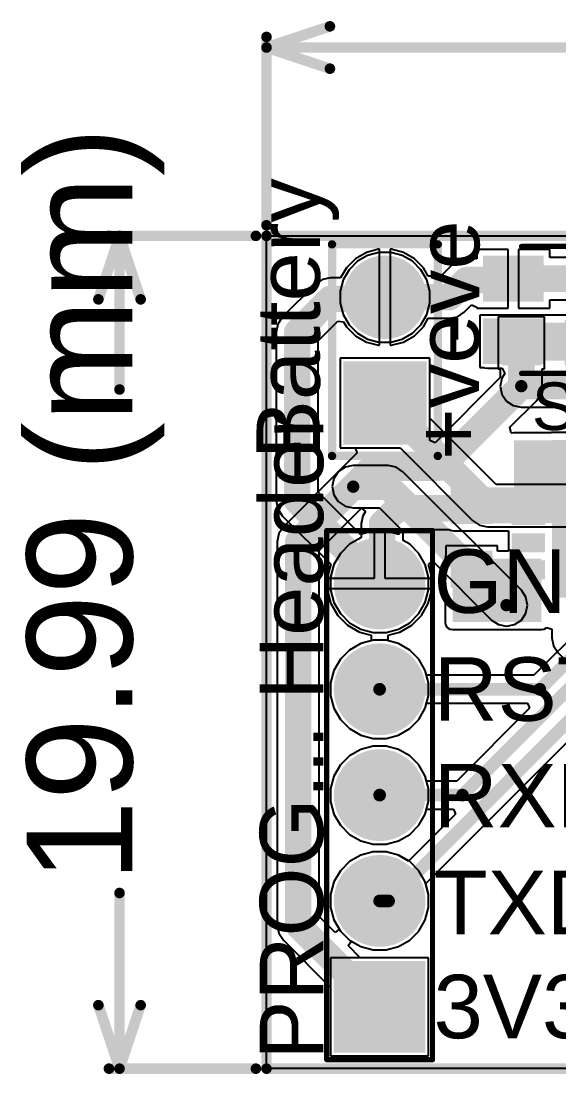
# Model space of a CAD drawing. Header units: millimetres. Extents: x -0.23 to 2.39, y -0.01 to 1.04.
# Drawn here: x -0.232 to 0.277, y -0.005 to 0.99 of the extents above; entities that cross this region are included whole.
import ezdxf

# ---------------------------------------------------------------- set-up
doc = ezdxf.new("R2010")
doc.units = ezdxf.units.MM
doc.header["$MEASUREMENT"] = 0
for name, color, linetype in [('BottomLayer', 5, 'Continuous'), ('BottomPaste', 16, 'Continuous'), ('BottomSolder', 6, 'Continuous'), ('Mechanical1', 6, 'Continuous'), ('Mechanical2', 216, 'Continuous'), ('MultiLayer', 9, 'Continuous'), ('PadHoleLayer', 156, 'Continuous'), ('TopLayer', 1, 'Continuous'), ('TopOverlay', 2, 'Continuous'), ('TopPaste', 8, 'Continuous'), ('TopSolder', 216, 'Continuous'), ('ViaHoleLayer', 16, 'Continuous')]:
    doc.layers.add(name, color=color, linetype=linetype)
doc.styles.add('Arial', font='', dxfattribs={"height": 0.2})
doc.styles.get('Arial').set_extended_font_data('Arial')

# ---------------------------------------------------------------- blocks, each defined once
blk = doc.blocks.new('HDR1X5_1')
at = {"layer": 'BottomLayer'}
blk.add_hatch(color=5, dxfattribs=at).paths.add_polyline_path([(-0.23937, 0.03937), (-0.16063, 0.03937), (-0.16063, -0.03937), (-0.23937, -0.03937)])
h = blk.add_hatch(color=5, dxfattribs=at)
edge = h.paths.add_edge_path()
edge.add_arc((-0.1, 0), 0.03937, 0, 360)
h = blk.add_hatch(color=5, dxfattribs=at)
edge = h.paths.add_edge_path()
edge.add_arc((0, 0), 0.03937, 0, 360)
h = blk.add_hatch(color=5, dxfattribs=at)
edge = h.paths.add_edge_path()
edge.add_arc((0.1, 0), 0.03937, 0, 360)
h = blk.add_hatch(color=5, dxfattribs=at)
edge = h.paths.add_edge_path()
edge.add_arc((0.2, 0), 0.03937, 0, 360)
at = {"layer": 'BottomSolder'}
blk.add_hatch(color=6, dxfattribs=at).paths.add_polyline_path([(-0.24337, 0.04337), (-0.15663, 0.04337), (-0.15663, -0.04337), (-0.24337, -0.04337)])
h = blk.add_hatch(color=6, dxfattribs=at)
edge = h.paths.add_edge_path()
edge.add_arc((-0.1, 0), 0.04337, 0, 360)
h = blk.add_hatch(color=6, dxfattribs=at)
edge = h.paths.add_edge_path()
edge.add_arc((0, 0), 0.04337, 0, 360)
h = blk.add_hatch(color=6, dxfattribs=at)
edge = h.paths.add_edge_path()
edge.add_arc((0.1, 0), 0.04337, 0, 360)
h = blk.add_hatch(color=6, dxfattribs=at)
edge = h.paths.add_edge_path()
edge.add_arc((0.2, 0), 0.04337, 0, 360)
at = {"layer": 'MultiLayer'}
blk.add_hatch(color=9, dxfattribs=at).paths.add_polyline_path([(-0.23937, 0.03937), (-0.16063, 0.03937), (-0.16063, -0.03937), (-0.23937, -0.03937)])
h = blk.add_hatch(color=9, dxfattribs=at)
edge = h.paths.add_edge_path()
edge.add_arc((-0.1, 0), 0.03937, 0, 360)
h = blk.add_hatch(color=9, dxfattribs=at)
edge = h.paths.add_edge_path()
edge.add_arc((0, 0), 0.03937, 0, 360)
h = blk.add_hatch(color=9, dxfattribs=at)
edge = h.paths.add_edge_path()
edge.add_arc((0.1, 0), 0.03937, 0, 360)
h = blk.add_hatch(color=9, dxfattribs=at)
edge = h.paths.add_edge_path()
edge.add_arc((0.2, 0), 0.03937, 0, 360)
at = {"layer": 'PadHoleLayer'}
h = blk.add_hatch(color=156, dxfattribs=at)
edge = h.paths.add_edge_path()
edge.add_arc((-0.2, 0), 0.02008, 0, 360)
h = blk.add_hatch(color=156, dxfattribs=at)
edge = h.paths.add_edge_path()
edge.add_arc((-0.1, 0), 0.02008, 0, 360)
h = blk.add_hatch(color=156, dxfattribs=at)
edge = h.paths.add_edge_path()
edge.add_arc((0, 0), 0.02008, 0, 360)
h = blk.add_hatch(color=156, dxfattribs=at)
edge = h.paths.add_edge_path()
edge.add_arc((0.1, 0), 0.02008, 0, 360)
h = blk.add_hatch(color=156, dxfattribs=at)
edge = h.paths.add_edge_path()
edge.add_arc((0.2, 0), 0.02008, 0, 360)
at = {"layer": 'TopLayer'}
blk.add_hatch(color=1, dxfattribs=at).paths.add_polyline_path([(-0.23937, 0.03937), (-0.16063, 0.03937), (-0.16063, -0.03937), (-0.23937, -0.03937)])
h = blk.add_hatch(color=1, dxfattribs=at)
edge = h.paths.add_edge_path()
edge.add_arc((-0.1, 0), 0.03937, 0, 360)
h = blk.add_hatch(color=1, dxfattribs=at)
edge = h.paths.add_edge_path()
edge.add_arc((0, 0), 0.03937, 0, 360)
h = blk.add_hatch(color=1, dxfattribs=at)
edge = h.paths.add_edge_path()
edge.add_arc((0.1, 0), 0.03937, 0, 360)
h = blk.add_hatch(color=1, dxfattribs=at)
edge = h.paths.add_edge_path()
edge.add_arc((0.2, 0), 0.03937, 0, 360)
at = {"layer": 'TopSolder'}
blk.add_hatch(color=216, dxfattribs=at).paths.add_polyline_path([(-0.24337, 0.04337), (-0.15663, 0.04337), (-0.15663, -0.04337), (-0.24337, -0.04337)])
h = blk.add_hatch(color=216, dxfattribs=at)
edge = h.paths.add_edge_path()
edge.add_arc((-0.1, 0), 0.04337, 0, 360)
h = blk.add_hatch(color=216, dxfattribs=at)
edge = h.paths.add_edge_path()
edge.add_arc((0, 0), 0.04337, 0, 360)
h = blk.add_hatch(color=216, dxfattribs=at)
edge = h.paths.add_edge_path()
edge.add_arc((0.1, 0), 0.04337, 0, 360)
h = blk.add_hatch(color=216, dxfattribs=at)
edge = h.paths.add_edge_path()
edge.add_arc((0.2, 0), 0.04337, 0, 360)
at = {"layer": 'TopOverlay', "const_width": 0.005}
for points in [[(-0.25, 0.05), (0.25, 0.05)], [(-0.25, 0.05), (-0.25, -0.05)], [(0.25, 0.05), (0.25, -0.05)], [(-0.25, -0.05), (0.25, -0.05)]]:
    blk.add_lwpolyline(points, dxfattribs=at)
at = {"layer": 'TopOverlay', "const_width": 0.0025}
for points in [[(-0.25125, 0.05, 1), (-0.24875, 0.05, 1)], [(-0.25125, 0.05, 1), (-0.24875, 0.05, 1)], [(0.24875, 0.05, 1), (0.25125, 0.05, 1)], [(0.24875, 0.05, 1), (0.25125, 0.05, 1)], [(-0.25125, -0.05, 1), (-0.24875, -0.05, 1)], [(-0.25125, -0.05, 1), (-0.24875, -0.05, 1)], [(0.24875, -0.05, 1), (0.25125, -0.05, 1)], [(0.24875, -0.05, 1), (0.25125, -0.05, 1)]]:
    blk.add_lwpolyline(points, format="xyb", close=True, dxfattribs=at)
blk = doc.blocks.new('WSON_6_B_4')
at = {"layer": 'BottomLayer'}
for points in [[(-0.05709, 0.03051), (-0.03346, 0.03051), (-0.03346, 0.02067), (-0.05709, 0.02067)], [(0.03346, 0.03051), (0.05709, 0.03051), (0.05709, 0.02067), (0.03346, 0.02067)], [(-0.01476, 0.02362), (0.01476, 0.02362), (0.01476, -0.02362), (-0.01476, -0.02362)], [(-0.05709, 0.00492), (-0.03346, 0.00492), (-0.03346, -0.00492), (-0.05709, -0.00492)], [(0.03346, 0.00492), (0.05709, 0.00492), (0.05709, -0.00492), (0.03346, -0.00492)], [(-0.05709, -0.02067), (-0.03346, -0.02067), (-0.03346, -0.03051), (-0.05709, -0.03051)], [(0.03346, -0.02067), (0.05709, -0.02067), (0.05709, -0.03051), (0.03346, -0.03051)]]:
    blk.add_hatch(color=5, dxfattribs=at).paths.add_polyline_path(points)
at = {"layer": 'BottomPaste'}
for points in [[(-0.05709, 0.03051), (-0.03346, 0.03051), (-0.03346, 0.02067), (-0.05709, 0.02067)], [(0.03346, 0.03051), (0.05709, 0.03051), (0.05709, 0.02067), (0.03346, 0.02067)], [(-0.01476, 0.02362), (0.01476, 0.02362), (0.01476, -0.02362), (-0.01476, -0.02362)], [(-0.05709, 0.00492), (-0.03346, 0.00492), (-0.03346, -0.00492), (-0.05709, -0.00492)], [(0.03346, 0.00492), (0.05709, 0.00492), (0.05709, -0.00492), (0.03346, -0.00492)], [(-0.05709, -0.02067), (-0.03346, -0.02067), (-0.03346, -0.03051), (-0.05709, -0.03051)], [(0.03346, -0.02067), (0.05709, -0.02067), (0.05709, -0.03051), (0.03346, -0.03051)]]:
    blk.add_hatch(color=16, dxfattribs=at).paths.add_polyline_path(points)
at = {"layer": 'BottomSolder'}
for points in [[(-0.06109, 0.03451), (-0.02946, 0.03451), (-0.02946, 0.01667), (-0.06109, 0.01667)], [(0.02946, 0.03451), (0.06109, 0.03451), (0.06109, 0.01667), (0.02946, 0.01667)], [(-0.01876, 0.02762), (0.01876, 0.02762), (0.01876, -0.02762), (-0.01876, -0.02762)], [(-0.06109, 0.00892), (-0.02946, 0.00892), (-0.02946, -0.00892), (-0.06109, -0.00892)], [(0.02946, 0.00892), (0.06109, 0.00892), (0.06109, -0.00892), (0.02946, -0.00892)], [(-0.06109, -0.01667), (-0.02946, -0.01667), (-0.02946, -0.03451), (-0.06109, -0.03451)], [(0.02946, -0.01667), (0.06109, -0.01667), (0.06109, -0.03451), (0.02946, -0.03451)]]:
    blk.add_hatch(color=6, dxfattribs=at).paths.add_polyline_path(points)
blk = doc.blocks.new('TS_1185EC_C_D_B_6')
at = {"layer": 'TopLayer'}
for points in [[(-0.10039, 0.04724), (-0.05118, 0.04724), (-0.05118, 0.01181), (-0.10039, 0.01181)], [(0.05118, 0.04724), (0.10039, 0.04724), (0.10039, 0.01181), (0.05118, 0.01181)], [(-0.10039, -0.01181), (-0.05118, -0.01181), (-0.05118, -0.04724), (-0.10039, -0.04724)], [(0.05118, -0.01181), (0.10039, -0.01181), (0.10039, -0.04724), (0.05118, -0.04724)]]:
    blk.add_hatch(color=1, dxfattribs=at).paths.add_polyline_path(points)
at = {"layer": 'TopPaste'}
for points in [[(-0.10039, 0.04724), (-0.05118, 0.04724), (-0.05118, 0.01181), (-0.10039, 0.01181)], [(0.05118, 0.04724), (0.10039, 0.04724), (0.10039, 0.01181), (0.05118, 0.01181)], [(-0.10039, -0.01181), (-0.05118, -0.01181), (-0.05118, -0.04724), (-0.10039, -0.04724)], [(0.05118, -0.01181), (0.10039, -0.01181), (0.10039, -0.04724), (0.05118, -0.04724)]]:
    blk.add_hatch(color=8, dxfattribs=at).paths.add_polyline_path(points)
at = {"layer": 'TopSolder'}
for points in [[(-0.10439, 0.05124), (-0.04718, 0.05124), (-0.04718, 0.00781), (-0.10439, 0.00781)], [(0.04718, 0.05124), (0.10439, 0.05124), (0.10439, 0.00781), (0.04718, 0.00781)], [(-0.10439, -0.00781), (-0.04718, -0.00781), (-0.04718, -0.05124), (-0.10439, -0.05124)], [(0.04718, -0.00781), (0.10439, -0.00781), (0.10439, -0.05124), (0.04718, -0.05124)]]:
    blk.add_hatch(color=216, dxfattribs=at).paths.add_polyline_path(points)
at = {"layer": 'TopOverlay'}
for points, const_width in [([(-0.084, 0.061, 1), (-0.094, 0.061, 1)], 0.01), ([(-0.0965, 0.061, 1), (-0.0915, 0.061, 1)], 0.005), ([(-0.0865, 0.061, 1), (-0.0815, 0.061, 1)], 0.005), ([(-0.06925, 0.06, 1), (-0.06675, 0.06, 1)], 0.0025), ([(0.06675, 0.06, 1), (0.06925, 0.06, 1)], 0.0025), ([(-0.06925, -0.06, 1), (-0.06675, -0.06, 1)], 0.0025), ([(0.06675, -0.06, 1), (0.06925, -0.06, 1)], 0.0025)]:
    blk.add_lwpolyline(points, format="xyb", close=True, dxfattribs=dict(at, const_width=const_width))
at = {"layer": 'TopOverlay', "const_width": 0.005}
for points in [[(0.068, 0.06), (-0.068, 0.06)], [(0.068, -0.06), (-0.068, -0.06)]]:
    blk.add_lwpolyline(points, dxfattribs=at)
blk = doc.blocks.new('RES_0603_B_11')
at = {"layer": 'BottomLayer'}
for points in [[(-0.045, -0.0175), (-0.045, 0.0175), (-0.015, 0.0175), (-0.015, -0.0175)], [(0.015, -0.0175), (0.015, 0.0175), (0.045, 0.0175), (0.045, -0.0175)]]:
    blk.add_hatch(color=5, dxfattribs=at).paths.add_polyline_path(points)
at = {"layer": 'BottomPaste'}
for points in [[(-0.045, -0.0175), (-0.045, 0.0175), (-0.015, 0.0175), (-0.015, -0.0175)], [(0.015, -0.0175), (0.015, 0.0175), (0.045, 0.0175), (0.045, -0.0175)]]:
    blk.add_hatch(color=16, dxfattribs=at).paths.add_polyline_path(points)
at = {"layer": 'BottomSolder'}
for points in [[(-0.049, -0.0215), (-0.049, 0.0215), (-0.011, 0.0215), (-0.011, -0.0215)], [(0.011, -0.0215), (0.011, 0.0215), (0.049, 0.0215), (0.049, -0.0215)]]:
    blk.add_hatch(color=6, dxfattribs=at).paths.add_polyline_path(points)
blk = doc.blocks.new('HDR1X2_14')
at = {"layer": 'BottomLayer'}
blk.add_hatch(color=5, dxfattribs=at).paths.add_polyline_path([(-0.03543, 0.03543), (0.03543, 0.03543), (0.03543, -0.03543), (-0.03543, -0.03543)])
h = blk.add_hatch(color=5, dxfattribs=at)
edge = h.paths.add_edge_path()
edge.add_arc((0.1, 0), 0.03543, 0, 360)
at = {"layer": 'BottomSolder'}
blk.add_hatch(color=6, dxfattribs=at).paths.add_polyline_path([(-0.03943, 0.03943), (0.03943, 0.03943), (0.03943, -0.03943), (-0.03943, -0.03943)])
h = blk.add_hatch(color=6, dxfattribs=at)
edge = h.paths.add_edge_path()
edge.add_arc((0.1, 0), 0.03943, 0, 360)
at = {"layer": 'MultiLayer'}
blk.add_hatch(color=9, dxfattribs=at).paths.add_polyline_path([(-0.03543, 0.03543), (0.03543, 0.03543), (0.03543, -0.03543), (-0.03543, -0.03543)])
h = blk.add_hatch(color=9, dxfattribs=at)
edge = h.paths.add_edge_path()
edge.add_arc((0.1, 0), 0.03543, 0, 360)
at = {"layer": 'PadHoleLayer'}
h = blk.add_hatch(color=156, dxfattribs=at)
edge = h.paths.add_edge_path()
edge.add_arc((0, 0), 0.01772, 0, 360)
h = blk.add_hatch(color=156, dxfattribs=at)
edge = h.paths.add_edge_path()
edge.add_arc((0.1, 0), 0.01772, 0, 360)
at = {"layer": 'TopLayer'}
blk.add_hatch(color=1, dxfattribs=at).paths.add_polyline_path([(-0.03543, 0.03543), (0.03543, 0.03543), (0.03543, -0.03543), (-0.03543, -0.03543)])
h = blk.add_hatch(color=1, dxfattribs=at)
edge = h.paths.add_edge_path()
edge.add_arc((0.1, 0), 0.03543, 0, 360)
at = {"layer": 'TopSolder'}
blk.add_hatch(color=216, dxfattribs=at).paths.add_polyline_path([(-0.03943, 0.03943), (0.03943, 0.03943), (0.03943, -0.03943), (-0.03943, -0.03943)])
h = blk.add_hatch(color=216, dxfattribs=at)
edge = h.paths.add_edge_path()
edge.add_arc((0.1, 0), 0.03943, 0, 360)
at = {"layer": 'TopOverlay', "const_width": 0.00787}
for points in [[(-0.05, 0.05), (-0.05, -0.05)], [(-0.05, 0.05), (0.15, 0.05)], [(0.15, 0.05), (0.15, -0.05)], [(-0.05, -0.05), (0.15, -0.05)]]:
    blk.add_lwpolyline(points, dxfattribs=at)
at = {"layer": 'TopOverlay', "const_width": 0.00394}
for points in [[(-0.05197, 0.05, 1), (-0.04803, 0.05, 1)], [(-0.05197, 0.05, 1), (-0.04803, 0.05, 1)], [(0.14803, 0.05, 1), (0.15197, 0.05, 1)], [(0.14803, 0.05, 1), (0.15197, 0.05, 1)], [(-0.05197, -0.05, 1), (-0.04803, -0.05, 1)], [(-0.05197, -0.05, 1), (-0.04803, -0.05, 1)], [(0.14803, -0.05, 1), (0.15197, -0.05, 1)], [(0.14803, -0.05, 1), (0.15197, -0.05, 1)]]:
    blk.add_lwpolyline(points, format="xyb", close=True, dxfattribs=at)
blk = doc.blocks.new('C__0603_B_25')
at = {"layer": 'BottomLayer'}
for points in [[(-0.045, -0.0175), (-0.045, 0.0175), (-0.015, 0.0175), (-0.015, -0.0175)], [(0.015, -0.0175), (0.015, 0.0175), (0.045, 0.0175), (0.045, -0.0175)]]:
    blk.add_hatch(color=5, dxfattribs=at).paths.add_polyline_path(points)
at = {"layer": 'BottomPaste'}
for points in [[(-0.045, -0.0175), (-0.045, 0.0175), (-0.015, 0.0175), (-0.015, -0.0175)], [(0.015, -0.0175), (0.015, 0.0175), (0.045, 0.0175), (0.045, -0.0175)]]:
    blk.add_hatch(color=16, dxfattribs=at).paths.add_polyline_path(points)
at = {"layer": 'BottomSolder'}
for points in [[(-0.04736, -0.01986), (-0.04736, 0.01986), (-0.01264, 0.01986), (-0.01264, -0.01986)], [(0.01264, -0.01986), (0.01264, 0.01986), (0.04736, 0.01986), (0.04736, -0.01986)]]:
    blk.add_hatch(color=6, dxfattribs=at).paths.add_polyline_path(points)
blk = doc.blocks.new('C__0603_B_26')
at = {"layer": 'BottomLayer'}
for points in [[(-0.045, -0.0175), (-0.045, 0.0175), (-0.015, 0.0175), (-0.015, -0.0175)], [(0.015, -0.0175), (0.015, 0.0175), (0.045, 0.0175), (0.045, -0.0175)]]:
    blk.add_hatch(color=5, dxfattribs=at).paths.add_polyline_path(points)
at = {"layer": 'BottomPaste'}
for points in [[(-0.045, -0.0175), (-0.045, 0.0175), (-0.015, 0.0175), (-0.015, -0.0175)], [(0.015, -0.0175), (0.015, 0.0175), (0.045, 0.0175), (0.045, -0.0175)]]:
    blk.add_hatch(color=16, dxfattribs=at).paths.add_polyline_path(points)
at = {"layer": 'BottomSolder'}
for points in [[(-0.04736, -0.01986), (-0.04736, 0.01986), (-0.01264, 0.01986), (-0.01264, -0.01986)], [(0.01264, -0.01986), (0.01264, 0.01986), (0.04736, 0.01986), (0.04736, -0.01986)]]:
    blk.add_hatch(color=6, dxfattribs=at).paths.add_polyline_path(points)

msp = doc.modelspace()

# ---------------------------------------------------------------- hatches: boundary and pattern name
at = {"layer": 'BottomLayer'}
h = msp.add_hatch(color=5, dxfattribs=at)
edge = h.paths.add_edge_path()
edge.add_arc((0.241, 0.645), 0.01181, 0, 360)
for points in [[(0.30143, 0.59381), (0.234, 0.59381), (0.234, 0.517), (0.30143, 0.517)], [(0.30981, 0.445), (0.30981, 0.594), (0.27, 0.594), (0.27, 0.445)], [(0.17672, 0.51541), (0.272, 0.51541), (0.272, 0.54941), (0.17672, 0.54941)], [(0.26, 0.482), (0.176, 0.482), (0.176, 0.422), (0.26, 0.422)]]:
    msp.add_hatch(color=5, dxfattribs=at).paths.add_polyline_path(points)
h = msp.add_hatch(color=5, dxfattribs=at)
edge = h.paths.add_edge_path()
edge.add_arc((0.082, 0.55), 0.01181, 0, 360)
h = msp.add_hatch(color=5, dxfattribs=at)
edge = h.paths.add_edge_path()
edge.add_arc((0.227, 0.438), 0.01181, 0, 360)
at = {"layer": 'TopLayer'}
msp.add_hatch(color=1, dxfattribs=at).paths.add_polyline_path([(0.209, 0.669), (0.41, 0.669), (0.41, 0.705), (0.209, 0.705)])
h = msp.add_hatch(color=1, dxfattribs=at)
edge = h.paths.add_edge_path()
edge.add_arc((0.241, 0.645), 0.01181, 0, 360)
h = msp.add_hatch(color=1, dxfattribs=at)
edge = h.paths.add_edge_path()
edge.add_arc((0.082, 0.55), 0.01181, 0, 360)
h = msp.add_hatch(color=1, dxfattribs=at)
edge = h.paths.add_edge_path()
edge.add_arc((0.227, 0.438), 0.01181, 0, 360)
at = {"layer": 'ViaHoleLayer'}
h = msp.add_hatch(color=16, dxfattribs=at)
edge = h.paths.add_edge_path()
edge.add_arc((0.241, 0.645), 0.00591, 0, 360)
h = msp.add_hatch(color=16, dxfattribs=at)
edge = h.paths.add_edge_path()
edge.add_arc((0.082, 0.55), 0.00591, 0, 360)
h = msp.add_hatch(color=16, dxfattribs=at)
edge = h.paths.add_edge_path()
edge.add_arc((0.227, 0.438), 0.00591, 0, 360)

# ---------------------------------------------------------------- linework, layer by layer
at = {"layer": 'BottomLayer'}
for p, q in [((0, 0), (0, 0.787)), ((0, 0.787), (1.97168, 0.787)), ((0.09562, 0.76854), (0.08595, 0.76295)), ((0.10641, 0.77143), (0.09562, 0.76854)), ((0.11759, 0.77143), (0.10641, 0.77143)), ((0.12838, 0.76854), (0.11759, 0.77143)), ((0.13805, 0.76295), (0.12838, 0.76854)), ((0.08595, 0.76295), (0.07805, 0.75505)), ((0.14595, 0.75505), (0.13805, 0.76295)), ((0.07805, 0.75505), (0.07246, 0.74538)), ((0.15154, 0.74538), (0.14595, 0.75505)), ((0.07246, 0.74538), (0.06957, 0.73459)), ((0.15443, 0.73459), (0.15154, 0.74538)), ((0.06957, 0.73459), (0.06957, 0.72341)), ((0.15443, 0.72341), (0.15443, 0.73459)), ((0.06957, 0.72341), (0.07246, 0.71262)), ((0.15154, 0.71262), (0.15443, 0.72341)), ((0.07246, 0.71262), (0.07805, 0.70295)), ((0.14595, 0.70295), (0.15154, 0.71262)), ((0.263, 0.7105), (0.219, 0.7105)), ((0.219, 0.7105), (0.219, 0.6615)), ((0.263, 0.6615), (0.263, 0.7105)), ((0.07805, 0.70295), (0.08595, 0.69505)), ((0.13805, 0.69505), (0.14595, 0.70295)), ((0.08595, 0.69505), (0.09562, 0.68946)), ((0.09562, 0.68946), (0.10641, 0.68657)), ((0.10641, 0.68657), (0.11759, 0.68657)), ((0.11759, 0.68657), (0.12838, 0.68946)), ((0.12838, 0.68946), (0.13805, 0.69505)), ((0.15443, 0.67143), (0.06957, 0.67143)), ((0.06957, 0.67143), (0.06957, 0.58657)), ((0.15443, 0.59362), (0.15443, 0.67143)), ((0.219, 0.6615), (0.22112, 0.6615)), ((0.22112, 0.6615), (0.22112, 0.65324)), ((0.26088, 0.645), (0.26088, 0.6615)), ((0.26088, 0.6615), (0.263, 0.6615)), ((0.22112, 0.65324), (0.15943, 0.59155)), ((0.25506, 0.63094), (0.25937, 0.63739)), ((0.25937, 0.63739), (0.26088, 0.645)), ((0.23019, 0.60607), (0.25506, 0.63094)), ((0.23138, 0.6007), (0.23019, 0.60607)), ((0.23167, 0.60048), (0.23138, 0.6007)), ((0.234, 0.60094), (0.23167, 0.60048)), ((0.26902, 0.60094), (0.234, 0.60094)), ((0.27, 0.60114), (0.26902, 0.60094)), ((0.30981, 0.60114), (0.27, 0.60114)), ((0.15943, 0.59155), (0.15443, 0.59362)), ((0.08545, 0.58157), (0.06794, 0.56406)), ((0.06957, 0.58657), (0.08369, 0.58657)), ((0.08369, 0.58657), (0.08517, 0.58361)), ((0.08517, 0.58361), (0.08545, 0.58157)), ((0.06794, 0.56406), (0.01594, 0.51206)), ((0.04988, 0.48976), (0.08979, 0.52967)), ((0.08979, 0.52967), (0.09367, 0.52649)), ((0.09099, 0.52246), (0.08947, 0.51486)), ((0.09367, 0.52649), (0.09099, 0.52246)), ((0.01594, 0.51206), (0.01163, 0.50561)), ((0.08947, 0.51486), (0.08947, 0.50181)), ((0.12924, 0.50662), (0.13224, 0.50962)), ((0.13224, 0.50962), (0.17279, 0.50962)), ((0.17279, 0.50962), (0.17399, 0.50882)), ((0.17399, 0.50882), (0.17672, 0.50827)), ((0.17672, 0.50827), (0.22891, 0.50827)), ((0.22891, 0.50827), (0.22891, 0.48914)), ((0.01163, 0.50561), (0.01012, 0.498)), ((0.01012, 0.498), (0.01012, 0.1355)), ((0.0891, 0.50171), (0.07853, 0.49561)), ((0.08947, 0.50181), (0.0891, 0.50171)), ((0.12924, 0.4992), (0.12924, 0.50662)), ((0.13547, 0.49561), (0.12924, 0.4992)), ((0.04988, 0.14374), (0.04988, 0.48976)), ((0.07853, 0.49561), (0.06989, 0.48697)), ((0.14411, 0.48697), (0.13547, 0.49561)), ((0.2185, 0.494), (0.1695, 0.494)), ((0.1695, 0.494), (0.1695, 0.48487)), ((0.2185, 0.48914), (0.2185, 0.494)), ((0.22891, 0.48914), (0.2185, 0.48914)), ((0.06989, 0.48697), (0.06379, 0.4764)), ((0.15021, 0.4764), (0.14411, 0.48697)), ((0.16941, 0.48473), (0.16886, 0.482)), ((0.16886, 0.482), (0.16886, 0.422)), ((0.1695, 0.48487), (0.16941, 0.48473)), ((0.06379, 0.4764), (0.06063, 0.4646)), ((0.15337, 0.4646), (0.15021, 0.4764)), ((0.06063, 0.4646), (0.06063, 0.4524)), ((0.15337, 0.4524), (0.15337, 0.4646)), ((0.06063, 0.4524), (0.06379, 0.4406)), ((0.15021, 0.4406), (0.15337, 0.4524)), ((0.06379, 0.4406), (0.06989, 0.43003)), ((0.14411, 0.43003), (0.15021, 0.4406)), ((0.06989, 0.43003), (0.07853, 0.42139)), ((0.13547, 0.42139), (0.14411, 0.43003)), ((0.07853, 0.42139), (0.0891, 0.41529)), ((0.1249, 0.41529), (0.13547, 0.42139)), ((0.16886, 0.422), (0.16941, 0.41927)), ((0.16941, 0.41927), (0.17095, 0.41695)), ((0.0891, 0.41529), (0.1009, 0.41213)), ((0.1009, 0.41213), (0.1131, 0.41213)), ((0.1131, 0.41213), (0.1249, 0.41529)), ((0.17095, 0.41695), (0.17327, 0.41541)), ((0.17327, 0.41541), (0.176, 0.41486)), ((0.176, 0.41486), (0.26, 0.41486)), ((0.26, 0.41486), (0.26273, 0.41541)), ((0.26273, 0.41541), (0.26505, 0.41695)), ((0.26505, 0.41695), (0.27002, 0.4154)), ((0.27002, 0.4154), (0.27002, 0.4071)), ((0.0891, 0.40171), (0.07853, 0.39561)), ((0.1009, 0.40487), (0.0891, 0.40171)), ((0.1131, 0.40487), (0.1009, 0.40487)), ((0.1249, 0.40171), (0.1131, 0.40487)), ((0.13547, 0.39561), (0.1249, 0.40171)), ((0.27002, 0.4071), (0.27153, 0.39949)), ((0.27153, 0.39949), (0.27584, 0.39304)), ((0.07853, 0.39561), (0.06989, 0.38697)), ((0.14411, 0.38697), (0.13547, 0.39561)), ((0.27584, 0.39304), (0.31525, 0.35363)), ((0.06989, 0.38697), (0.06379, 0.3764)), ((0.15021, 0.3764), (0.14411, 0.38697)), ((0.06379, 0.3764), (0.06063, 0.3646)), ((0.15337, 0.3646), (0.15021, 0.3764)), ((0.06063, 0.3646), (0.06063, 0.3524)), ((0.15337, 0.3524), (0.15337, 0.3646)), ((0.06063, 0.3524), (0.06379, 0.3406)), ((0.15021, 0.3406), (0.15337, 0.3524)), ((0.06379, 0.3406), (0.06989, 0.33003)), ((0.14411, 0.33003), (0.15021, 0.3406)), ((0.06989, 0.33003), (0.07853, 0.32139)), ((0.13547, 0.32139), (0.14411, 0.33003)), ((0.07853, 0.32139), (0.0891, 0.31529)), ((0.1249, 0.31529), (0.13547, 0.32139)), ((0.0891, 0.31529), (0.1009, 0.31213)), ((0.1009, 0.31213), (0.1131, 0.31213)), ((0.1131, 0.31213), (0.1249, 0.31529)), ((0.0891, 0.30171), (0.07853, 0.29561)), ((0.1009, 0.30487), (0.0891, 0.30171)), ((0.1131, 0.30487), (0.1009, 0.30487)), ((0.1249, 0.30171), (0.1131, 0.30487)), ((0.13547, 0.29561), (0.1249, 0.30171)), ((0.07853, 0.29561), (0.06989, 0.28697)), ((0.14411, 0.28697), (0.13547, 0.29561)), ((0.06989, 0.28697), (0.06379, 0.2764)), ((0.15021, 0.2764), (0.14411, 0.28697)), ((0.06379, 0.2764), (0.06063, 0.2646)), ((0.15337, 0.2646), (0.15021, 0.2764)), ((0.06063, 0.2646), (0.06063, 0.2524)), ((0.15337, 0.2524), (0.15337, 0.2646)), ((0.06063, 0.2524), (0.06379, 0.2406)), ((0.15021, 0.2406), (0.15337, 0.2524)), ((0.06379, 0.2406), (0.06989, 0.23003)), ((0.14411, 0.23003), (0.15021, 0.2406)), ((0.06989, 0.23003), (0.07853, 0.22139)), ((0.13547, 0.22139), (0.14411, 0.23003)), ((0.07853, 0.22139), (0.0891, 0.21529)), ((0.1249, 0.21529), (0.13547, 0.22139)), ((0.0891, 0.21529), (0.1009, 0.21213)), ((0.1009, 0.21213), (0.1131, 0.21213)), ((0.1131, 0.21213), (0.1249, 0.21529)), ((0.0891, 0.20171), (0.07853, 0.19561)), ((0.1009, 0.20487), (0.0891, 0.20171)), ((0.1131, 0.20487), (0.1009, 0.20487)), ((0.1249, 0.20171), (0.1131, 0.20487)), ((0.13547, 0.19561), (0.1249, 0.20171)), ((0.07853, 0.19561), (0.06989, 0.18697)), ((0.14411, 0.18697), (0.13547, 0.19561)), ((0.06989, 0.18697), (0.06379, 0.1764)), ((0.15021, 0.1764), (0.14411, 0.18697)), ((0.06379, 0.1764), (0.06063, 0.1646)), ((0.15337, 0.1646), (0.15021, 0.1764)), ((0.06063, 0.1646), (0.06063, 0.1524)), ((0.15337, 0.1524), (0.15337, 0.1646)), ((0.06063, 0.1524), (0.06379, 0.1406)), ((0.15021, 0.1406), (0.15337, 0.1524)), ((0.06485, 0.12877), (0.04988, 0.14374)), ((0.06379, 0.1406), (0.06885, 0.13184)), ((0.14411, 0.13003), (0.15021, 0.1406)), ((0.01012, 0.1355), (0.01163, 0.12789)), ((0.06885, 0.13184), (0.06485, 0.12877)), ((0.13547, 0.12139), (0.14411, 0.13003)), ((0.01163, 0.12789), (0.01594, 0.12144)), ((0.01594, 0.12144), (0.06063, 0.07675)), ((0.07727, 0.11635), (0.08034, 0.12035)), ((0.08034, 0.12035), (0.0891, 0.11529)), ((0.1249, 0.11529), (0.13547, 0.12139)), ((0.08875, 0.10487), (0.07727, 0.11635)), ((0.0891, 0.11529), (0.1009, 0.11213)), ((0.1009, 0.11213), (0.1131, 0.11213)), ((0.1131, 0.11213), (0.1249, 0.11529)), ((0.15337, 0.10487), (0.08875, 0.10487)), ((0.15337, 0.01213), (0.15337, 0.10487)), ((0.06063, 0.07675), (0.06063, 0.01213)), ((0.06063, 0.01213), (0.15337, 0.01213)), ((0.32195, 0), (0, 0))]:
    msp.add_line(p, q, dxfattribs=at)
at = {"layer": 'BottomLayer', "const_width": 0.025}
for points in [[(0.241, 0.645), (0.241, 0.686)], [(0.164, 0.568), (0.241, 0.645)], [(0.082, 0.55), (0.1, 0.568)], [(0.1, 0.568), (0.164, 0.568)], [(0.03, 0.498), (0.082, 0.55)], [(0.10936, 0.51486), (0.124, 0.5295)], [(0.124, 0.5295), (0.1915, 0.5295)], [(0.1915, 0.5295), (0.194, 0.532)], [(0.10936, 0.46086), (0.10936, 0.51486)], [(0.03, 0.1355), (0.03, 0.498)], [(0.107, 0.4585), (0.10936, 0.46086)], [(0.03, 0.1355), (0.107, 0.0585)]]:
    msp.add_lwpolyline(points, dxfattribs=at)
at = {"layer": 'BottomLayer', "const_width": 0.0125}
for points in [[(0.23475, 0.686, 1), (0.24725, 0.686, 1)], [(0.23475, 0.645, 1), (0.24725, 0.645, 1)], [(0.23475, 0.645, 1), (0.24725, 0.645, 1)], [(0.09375, 0.568, 1), (0.10625, 0.568, 1)], [(0.09375, 0.568, 1), (0.10625, 0.568, 1)], [(0.15775, 0.568, 1), (0.17025, 0.568, 1)], [(0.15775, 0.568, 1), (0.17025, 0.568, 1)], [(0.07575, 0.55, 1), (0.08825, 0.55, 1)], [(0.07575, 0.55, 1), (0.08825, 0.55, 1)], [(0.11775, 0.5295, 1), (0.13025, 0.5295, 1)], [(0.11775, 0.5295, 1), (0.13025, 0.5295, 1)], [(0.18525, 0.5295, 1), (0.19775, 0.5295, 1)], [(0.18525, 0.5295, 1), (0.19775, 0.5295, 1)], [(0.18775, 0.532, 1), (0.20025, 0.532, 1)], [(0.10311, 0.51486, 1), (0.11561, 0.51486, 1)], [(0.10311, 0.51486, 1), (0.11561, 0.51486, 1)], [(0.02375, 0.498, 1), (0.03625, 0.498, 1)], [(0.02375, 0.498, 1), (0.03625, 0.498, 1)], [(0.10075, 0.4585, 1), (0.11325, 0.4585, 1)], [(0.10311, 0.46086, 1), (0.11561, 0.46086, 1)], [(0.10311, 0.46086, 1), (0.11561, 0.46086, 1)], [(0.02375, 0.1355, 1), (0.03625, 0.1355, 1)], [(0.02375, 0.1355, 1), (0.03625, 0.1355, 1)], [(0.10075, 0.0585, 1), (0.11325, 0.0585, 1)]]:
    msp.add_lwpolyline(points, format="xyb", close=True, dxfattribs=at)
at = {"layer": 'Mechanical1', "const_width": 0.01}
for points in [[(0, 0.965), (0.06, 0.985)], [(0, 0.797), (0, 0.975)], [(0, 0.965), (0.815, 0.965)], [(0, 0.965), (0.06, 0.945)], [(-0.159, 0.727), (-0.139, 0.787)], [(-0.149, 0.787), (-0.01, 0.787)], [(-0.139, 0.64179), (-0.139, 0.787)], [(-0.139, 0.787), (-0.119, 0.727)], [(-0.139, 0), (-0.139, 0.166)], [(-0.159, 0.06), (-0.139, 0)], [(-0.139, 0), (-0.119, 0.06)], [(-0.149, 0), (-0.01, 0)]]:
    msp.add_lwpolyline(points, dxfattribs=at)
at = {"layer": 'Mechanical1', "const_width": 0.005}
for points in [[(0.0575, 0.985, 1), (0.0625, 0.985, 1)], [(-0.0025, 0.975, 1), (0.0025, 0.975, 1)], [(-0.0025, 0.965, 1), (0.0025, 0.965, 1)], [(-0.0025, 0.965, 1), (0.0025, 0.965, 1)], [(-0.0025, 0.965, 1), (0.0025, 0.965, 1)], [(0.0575, 0.945, 1), (0.0625, 0.945, 1)], [(-0.0025, 0.797, 1), (0.0025, 0.797, 1)], [(-0.1515, 0.787, 1), (-0.1465, 0.787, 1)], [(-0.1415, 0.787, 1), (-0.1365, 0.787, 1)], [(-0.1415, 0.787, 1), (-0.1365, 0.787, 1)], [(-0.1415, 0.787, 1), (-0.1365, 0.787, 1)], [(-0.0125, 0.787, 1), (-0.0075, 0.787, 1)], [(-0.1615, 0.727, 1), (-0.1565, 0.727, 1)], [(-0.1215, 0.727, 1), (-0.1165, 0.727, 1)], [(-0.1415, 0.64179, 1), (-0.1365, 0.64179, 1)], [(-0.1415, 0.166, 1), (-0.1365, 0.166, 1)], [(-0.1615, 0.06, 1), (-0.1565, 0.06, 1)], [(-0.1215, 0.06, 1), (-0.1165, 0.06, 1)], [(-0.1515, 0, 1), (-0.1465, 0, 1)], [(-0.1415, 0, 1), (-0.1365, 0, 1)], [(-0.1415, 0, 1), (-0.1365, 0, 1)], [(-0.1415, 0, 1), (-0.1365, 0, 1)], [(-0.0125, 0, 1), (-0.0075, 0, 1)]]:
    msp.add_lwpolyline(points, format="xyb", close=True, dxfattribs=at)
at = {"layer": 'Mechanical2', "const_width": 0.01}
for points in [[(0, 0.787), (2.043, 0.787)], [(0, 0), (0, 0.787)], [(0, 0), (2.043, 0)]]:
    msp.add_lwpolyline(points, dxfattribs=at)
at = {"layer": 'Mechanical2', "const_width": 0.005}
for points in [[(-0.0025, 0.787, 1), (0.0025, 0.787, 1)], [(-0.0025, 0.787, 1), (0.0025, 0.787, 1)], [(-0.0025, 0, 1), (0.0025, 0, 1)], [(-0.0025, 0, 1), (0.0025, 0, 1)]]:
    msp.add_lwpolyline(points, format="xyb", close=True, dxfattribs=at)
at = {"layer": 'TopLayer'}
for p, q in [((0, 0), (0, 0.787)), ((0, 0.787), (1.96264, 0.787)), ((0.09446, 0.77134), (0.0841, 0.76536)), ((0.10602, 0.77443), (0.09446, 0.77134)), ((0.107, 0.77443), (0.10602, 0.77443)), ((0.107, 0.729), (0.107, 0.77443)), ((0.11798, 0.77443), (0.117, 0.77443)), ((0.117, 0.77443), (0.117, 0.729)), ((0.12954, 0.77134), (0.11798, 0.77443)), ((0.1399, 0.76536), (0.12954, 0.77134)), ((0.22846, 0.77424), (0.19886, 0.77424)), ((0.19886, 0.77424), (0.19886, 0.7652)), ((0.22846, 0.74653), (0.22846, 0.77424)), ((0.26807, 0.77424), (0.23846, 0.77424)), ((0.23846, 0.77424), (0.23846, 0.74653)), ((0.26807, 0.76641), (0.26807, 0.77424)), ((0.32928, 0.76641), (0.26807, 0.76641)), ((0.07564, 0.7569), (0.07011, 0.74731)), ((0.0841, 0.76536), (0.07564, 0.7569)), ((0.14836, 0.7569), (0.1399, 0.76536)), ((0.15298, 0.74888), (0.14836, 0.7569)), ((0.17526, 0.75938), (0.16476, 0.74888)), ((0.18171, 0.76369), (0.17526, 0.75938)), ((0.18932, 0.7652), (0.18171, 0.76369)), ((0.19886, 0.7652), (0.18932, 0.7652)), ((0.06043, 0.74731), (0.05282, 0.7458)), ((0.07011, 0.74731), (0.06043, 0.74731)), ((0.16476, 0.74888), (0.15298, 0.74888)), ((0.22846, 0.71881), (0.22846, 0.74653)), ((0.23846, 0.74653), (0.23846, 0.71881)), ((0.04637, 0.74149), (0.01494, 0.71006)), ((0.05282, 0.7458), (0.04637, 0.74149)), ((0.107, 0.68357), (0.107, 0.729)), ((0.117, 0.729), (0.117, 0.68357)), ((0.26807, 0.71881), (0.26807, 0.72665)), ((0.26807, 0.72665), (0.32673, 0.72665)), ((0.18706, 0.71494), (0.19386, 0.72174)), ((0.19386, 0.72174), (0.19886, 0.71967)), ((0.19886, 0.71967), (0.19886, 0.71881)), ((0.19886, 0.71881), (0.22846, 0.71881)), ((0.23846, 0.71881), (0.26807, 0.71881)), ((0.01494, 0.71006), (0.01063, 0.70361)), ((0.14836, 0.7011), (0.15298, 0.70912)), ((0.15298, 0.70912), (0.173, 0.70912)), ((0.173, 0.70912), (0.18061, 0.71063)), ((0.18061, 0.71063), (0.18706, 0.71494)), ((0.26507, 0.71219), (0.20186, 0.71219)), ((0.20186, 0.71219), (0.20186, 0.66276)), ((0.26507, 0.71214), (0.26507, 0.71219)), ((0.35343, 0.71214), (0.26507, 0.71214)), ((0.01063, 0.70361), (0.00912, 0.696)), ((0.04888, 0.68776), (0.06743, 0.70631)), ((0.06743, 0.70631), (0.07294, 0.70579)), ((0.07294, 0.70579), (0.07564, 0.7011)), ((0.07564, 0.7011), (0.0841, 0.69264)), ((0.1399, 0.69264), (0.14836, 0.7011)), ((0.00912, 0.696), (0.00912, 0.5365)), ((0.04888, 0.54474), (0.04888, 0.68776)), ((0.0841, 0.69264), (0.09446, 0.68666)), ((0.09446, 0.68666), (0.10602, 0.68357)), ((0.11798, 0.68357), (0.12954, 0.68666)), ((0.12954, 0.68666), (0.1399, 0.69264)), ((0.10602, 0.68357), (0.107, 0.68357)), ((0.117, 0.68357), (0.11798, 0.68357)), ((0.15443, 0.67143), (0.06957, 0.67143)), ((0.06957, 0.67143), (0.06957, 0.58657)), ((0.15443, 0.61468), (0.15443, 0.67143)), ((0.20186, 0.66276), (0.20575, 0.66276)), ((0.20575, 0.66276), (0.20627, 0.66241)), ((0.20627, 0.66241), (0.209, 0.66186)), ((0.209, 0.66186), (0.22282, 0.66186)), ((0.22547, 0.65686), (0.22263, 0.65261)), ((0.22282, 0.66186), (0.22547, 0.65686)), ((0.22263, 0.65261), (0.22112, 0.645)), ((0.22112, 0.645), (0.22263, 0.63739)), ((0.22263, 0.63739), (0.22694, 0.63094)), ((0.22694, 0.63094), (0.23339, 0.62663)), ((0.51319, 0.63193), (0.25301, 0.37175)), ((0.23339, 0.62663), (0.241, 0.62512)), ((0.241, 0.62512), (0.46134, 0.62512)), ((0.21724, 0.55188), (0.15443, 0.61468)), ((0.06957, 0.58657), (0.12632, 0.58657)), ((0.12632, 0.58657), (0.19494, 0.51794)), ((0.07439, 0.56837), (0.06794, 0.56406)), ((0.082, 0.56988), (0.07439, 0.56837)), ((0.115, 0.56988), (0.082, 0.56988)), ((0.12261, 0.56837), (0.115, 0.56988)), ((0.12906, 0.56406), (0.12261, 0.56837)), ((0.06363, 0.55761), (0.06212, 0.55)), ((0.06794, 0.56406), (0.06363, 0.55761)), ((0.24106, 0.45206), (0.12906, 0.56406)), ((0.06212, 0.55), (0.06363, 0.54239)), ((0.376, 0.55188), (0.21724, 0.55188)), ((0.08886, 0.50475), (0.04888, 0.54474)), ((0.06363, 0.54239), (0.06794, 0.53594)), ((0.00912, 0.5365), (0.01063, 0.52889)), ((0.01063, 0.52889), (0.01494, 0.52244)), ((0.06794, 0.53594), (0.07439, 0.53163)), ((0.07439, 0.53163), (0.082, 0.53012)), ((0.082, 0.53012), (0.10676, 0.53012)), ((0.10676, 0.53012), (0.12797, 0.50891)), ((0.01494, 0.52244), (0.06075, 0.47663)), ((0.19494, 0.51794), (0.20139, 0.51363)), ((0.1005, 0.50787), (0.08886, 0.50475)), ((0.102, 0.50787), (0.1005, 0.50787)), ((0.102, 0.4635), (0.102, 0.50787)), ((0.1135, 0.50787), (0.112, 0.50787)), ((0.112, 0.50787), (0.112, 0.4635)), ((0.12503, 0.50478), (0.1135, 0.50787)), ((0.12749, 0.50782), (0.12503, 0.50478)), ((0.12797, 0.50891), (0.12749, 0.50782)), ((0.20139, 0.51363), (0.209, 0.51212)), ((0.209, 0.51212), (0.376, 0.51212)), ((0.15328, 0.47653), (0.15632, 0.47899)), ((0.15632, 0.47899), (0.15741, 0.47947)), ((0.15741, 0.47947), (0.21294, 0.42394)), ((0.06075, 0.47663), (0.05763, 0.465)), ((0.15637, 0.465), (0.15328, 0.47653)), ((0.05763, 0.465), (0.05763, 0.4635)), ((0.05763, 0.4635), (0.102, 0.4635)), ((0.112, 0.4635), (0.15637, 0.4635)), ((0.15637, 0.4635), (0.15637, 0.465)), ((0.107, 0.4535), (0.05763, 0.4535)), ((0.05763, 0.4535), (0.05763, 0.452)), ((0.05763, 0.452), (0.06099, 0.43944)), ((0.15637, 0.4535), (0.107, 0.4535)), ((0.15301, 0.43944), (0.15637, 0.452)), ((0.15637, 0.452), (0.15637, 0.4535)), ((0.24537, 0.44561), (0.24106, 0.45206)), ((0.06099, 0.43944), (0.06749, 0.42819)), ((0.14651, 0.42819), (0.15301, 0.43944)), ((0.24688, 0.438), (0.24537, 0.44561)), ((0.24537, 0.43039), (0.24688, 0.438)), ((0.06749, 0.42819), (0.07669, 0.41899)), ((0.13731, 0.41899), (0.14651, 0.42819)), ((0.24106, 0.42394), (0.24537, 0.43039)), ((0.07669, 0.41899), (0.08794, 0.41249)), ((0.12606, 0.41249), (0.13731, 0.41899)), ((0.21294, 0.42394), (0.21939, 0.41963)), ((0.21939, 0.41963), (0.227, 0.41812)), ((0.227, 0.41812), (0.23461, 0.41963)), ((0.23461, 0.41963), (0.24106, 0.42394)), ((0.08794, 0.41249), (0.09899, 0.40954)), ((0.09899, 0.40954), (0.09899, 0.40436)), ((0.11501, 0.40954), (0.12606, 0.41249)), ((0.11501, 0.40436), (0.11501, 0.40954)), ((0.0891, 0.40171), (0.07853, 0.39561)), ((0.09899, 0.40436), (0.0891, 0.40171)), ((0.1249, 0.40171), (0.11501, 0.40436)), ((0.13547, 0.39561), (0.1249, 0.40171)), ((0.07853, 0.39561), (0.06989, 0.38697)), ((0.14411, 0.38697), (0.13547, 0.39561)), ((0.06989, 0.38697), (0.06379, 0.3764)), ((0.15021, 0.3764), (0.14411, 0.38697)), ((0.06379, 0.3764), (0.06063, 0.3646)), ((0.15145, 0.37175), (0.15021, 0.3764)), ((0.25301, 0.37175), (0.15145, 0.37175)), ((0.06063, 0.3646), (0.06063, 0.3524)), ((0.06063, 0.3524), (0.06379, 0.3406)), ((0.06379, 0.3406), (0.06989, 0.33003)), ((0.14411, 0.33003), (0.15021, 0.3406)), ((0.15021, 0.3406), (0.15145, 0.34525)), ((0.15145, 0.34525), (0.24684, 0.34525)), ((0.24875, 0.34063), (0.17988, 0.27175)), ((0.24684, 0.34525), (0.24875, 0.34063)), ((0.06989, 0.33003), (0.07853, 0.32139)), ((0.13547, 0.32139), (0.14411, 0.33003)), ((0.15062, 0.17487), (0.31137, 0.33563)), ((0.07853, 0.32139), (0.0891, 0.31529)), ((0.1249, 0.31529), (0.13547, 0.32139)), ((0.0891, 0.31529), (0.1009, 0.31213)), ((0.1009, 0.31213), (0.1131, 0.31213)), ((0.1131, 0.31213), (0.1249, 0.31529)), ((0.0891, 0.30171), (0.07853, 0.29561)), ((0.1009, 0.30487), (0.0891, 0.30171)), ((0.1131, 0.30487), (0.1009, 0.30487)), ((0.1249, 0.30171), (0.1131, 0.30487)), ((0.13547, 0.29561), (0.1249, 0.30171)), ((0.07853, 0.29561), (0.06989, 0.28697)), ((0.14411, 0.28697), (0.13547, 0.29561)), ((0.06989, 0.28697), (0.06379, 0.2764)), ((0.15021, 0.2764), (0.14411, 0.28697)), ((0.06379, 0.2764), (0.06063, 0.2646)), ((0.15145, 0.27175), (0.15021, 0.2764)), ((0.17988, 0.27175), (0.15145, 0.27175)), ((0.06063, 0.2646), (0.06063, 0.2524)), ((0.06063, 0.2524), (0.06379, 0.2406)), ((0.06379, 0.2406), (0.06989, 0.23003)), ((0.17888, 0.24063), (0.13445, 0.1962)), ((0.14411, 0.23003), (0.15021, 0.2406)), ((0.15021, 0.2406), (0.15145, 0.24525)), ((0.15145, 0.24525), (0.17697, 0.24525)), ((0.17697, 0.24525), (0.17888, 0.24063)), ((0.06989, 0.23003), (0.07853, 0.22139)), ((0.13547, 0.22139), (0.14411, 0.23003)), ((0.07853, 0.22139), (0.0891, 0.21529)), ((0.1249, 0.21529), (0.13547, 0.22139)), ((0.0891, 0.21529), (0.1009, 0.21213)), ((0.1009, 0.21213), (0.1131, 0.21213)), ((0.1131, 0.21213), (0.1249, 0.21529)), ((0.0891, 0.20171), (0.07853, 0.19561)), ((0.1009, 0.20487), (0.0891, 0.20171)), ((0.1131, 0.20487), (0.1009, 0.20487)), ((0.1249, 0.20171), (0.1131, 0.20487)), ((0.13445, 0.1962), (0.1249, 0.20171)), ((0.07853, 0.19561), (0.06989, 0.18697)), ((0.06989, 0.18697), (0.06379, 0.1764)), ((0.06379, 0.1764), (0.06063, 0.1646)), ((0.15337, 0.1646), (0.15062, 0.17487)), ((0.06063, 0.1646), (0.06063, 0.1524)), ((0.15337, 0.1524), (0.15337, 0.1646)), ((0.06063, 0.1524), (0.06379, 0.1406)), ((0.15021, 0.1406), (0.15337, 0.1524)), ((0.06379, 0.1406), (0.06989, 0.13003)), ((0.14411, 0.13003), (0.15021, 0.1406)), ((0.06989, 0.13003), (0.07853, 0.12139)), ((0.13547, 0.12139), (0.14411, 0.13003)), ((0.07853, 0.12139), (0.0891, 0.11529)), ((0.1249, 0.11529), (0.13547, 0.12139)), ((0.0891, 0.11529), (0.1009, 0.11213)), ((0.1009, 0.11213), (0.1131, 0.11213)), ((0.1131, 0.11213), (0.1249, 0.11529)), ((0.15337, 0.10487), (0.06063, 0.10487)), ((0.06063, 0.10487), (0.06063, 0.01213)), ((0.15337, 0.01213), (0.15337, 0.10487)), ((0.06063, 0.01213), (0.15337, 0.01213)), ((0.31423, 0), (0, 0))]:
    msp.add_line(p, q, dxfattribs=at)
for points, const_width in [([(0.173, 0.729), (0.18932, 0.74532)], 0.025), ([(0.18932, 0.74532), (0.23225, 0.74532)], 0.025), ([(0.23225, 0.74532), (0.23346, 0.74653)], 0.025), ([(0.23346, 0.74653), (0.38504, 0.74653)], 0.025), ([(0.029, 0.696), (0.06043, 0.72743)], 0.025), ([(0.06043, 0.72743), (0.11043, 0.72743)], 0.025), ([(0.11043, 0.72743), (0.112, 0.729)], 0.025), ([(0.112, 0.729), (0.173, 0.729)], 0.025), ([(0.029, 0.5365), (0.029, 0.696)], 0.025), ([(0.241, 0.645), (0.46134, 0.645)], 0.025), ([(0.112, 0.629), (0.209, 0.532)], 0.025), ([(0.2585, 0.3585), (0.532, 0.632)], 0.012), ([(0.082, 0.55), (0.115, 0.55)], 0.025), ([(0.115, 0.55), (0.227, 0.438)], 0.025), ([(0.029, 0.5365), (0.107, 0.4585)], 0.025), ([(0.209, 0.532), (0.376, 0.532)], 0.025), ([(0.18537, 0.2585), (0.30837, 0.3815)], 0.012), ([(0.107, 0.3585), (0.2585, 0.3585)], 0.012), ([(0.1155, 0.1585), (0.302, 0.345)], 0.012), ([(0.107, 0.2585), (0.18537, 0.2585)], 0.012), ([(0.107, 0.1585), (0.1155, 0.1585)], 0.012)]:
    msp.add_lwpolyline(points, dxfattribs=dict(at, const_width=const_width))
for points, const_width in [([(0.18307, 0.74532, 1), (0.19557, 0.74532, 1)], 0.0125), ([(0.18307, 0.74532, 1), (0.19557, 0.74532, 1)], 0.0125), ([(0.226, 0.74532, 1), (0.2385, 0.74532, 1)], 0.0125), ([(0.226, 0.74532, 1), (0.2385, 0.74532, 1)], 0.0125), ([(0.22721, 0.74653, 1), (0.23971, 0.74653, 1)], 0.0125), ([(0.22721, 0.74653, 1), (0.23971, 0.74653, 1)], 0.0125), ([(0.05418, 0.72743, 1), (0.06668, 0.72743, 1)], 0.0125), ([(0.05418, 0.72743, 1), (0.06668, 0.72743, 1)], 0.0125), ([(0.10418, 0.72743, 1), (0.11668, 0.72743, 1)], 0.0125), ([(0.10418, 0.72743, 1), (0.11668, 0.72743, 1)], 0.0125), ([(0.10575, 0.729, 1), (0.11825, 0.729, 1)], 0.0125), ([(0.10575, 0.729, 1), (0.11825, 0.729, 1)], 0.0125), ([(0.16675, 0.729, 1), (0.17925, 0.729, 1)], 0.0125), ([(0.16675, 0.729, 1), (0.17925, 0.729, 1)], 0.0125), ([(0.02275, 0.696, 1), (0.03525, 0.696, 1)], 0.0125), ([(0.02275, 0.696, 1), (0.03525, 0.696, 1)], 0.0125), ([(0.23475, 0.645, 1), (0.24725, 0.645, 1)], 0.0125), ([(0.10575, 0.629, 1), (0.11825, 0.629, 1)], 0.0125), ([(0.07575, 0.55, 1), (0.08825, 0.55, 1)], 0.0125), ([(0.10875, 0.55, 1), (0.12125, 0.55, 1)], 0.0125), ([(0.10875, 0.55, 1), (0.12125, 0.55, 1)], 0.0125), ([(0.02275, 0.5365, 1), (0.03525, 0.5365, 1)], 0.0125), ([(0.02275, 0.5365, 1), (0.03525, 0.5365, 1)], 0.0125), ([(0.20275, 0.532, 1), (0.21525, 0.532, 1)], 0.0125), ([(0.20275, 0.532, 1), (0.21525, 0.532, 1)], 0.0125), ([(0.10075, 0.4585, 1), (0.11325, 0.4585, 1)], 0.0125), ([(0.22075, 0.438, 1), (0.23325, 0.438, 1)], 0.0125), ([(0.104, 0.3585, 1), (0.11, 0.3585, 1)], 0.006), ([(0.2555, 0.3585, 1), (0.2615, 0.3585, 1)], 0.006), ([(0.2555, 0.3585, 1), (0.2615, 0.3585, 1)], 0.006), ([(0.104, 0.2585, 1), (0.11, 0.2585, 1)], 0.006), ([(0.18237, 0.2585, 1), (0.18837, 0.2585, 1)], 0.006), ([(0.18237, 0.2585, 1), (0.18837, 0.2585, 1)], 0.006), ([(0.104, 0.1585, 1), (0.11, 0.1585, 1)], 0.006), ([(0.1125, 0.1585, 1), (0.1185, 0.1585, 1)], 0.006), ([(0.1125, 0.1585, 1), (0.1185, 0.1585, 1)], 0.006)]:
    msp.add_lwpolyline(points, format="xyb", close=True, dxfattribs=dict(at, const_width=const_width))

# ---------------------------------------------------------------- block references
for name, p, rotation in [('HDR1X2_14', (0.112, 0.629), 90), ('TS_1185EC_C_D_B_6', (0.30925, 0.717), 180), ('C__0603_B_26', (0.308, 0.572), 180), ('C__0603_B_25', (0.194, 0.502), 90), ('HDR1X5_1', (0.107, 0.2585), 90)]:
    msp.add_blockref(name, p, dxfattribs=dict(rotation=rotation))
for name, p in [('RES_0603_B_11', (0.271, 0.686)), ('WSON_6_B_4', (0.293, 0.497))]:
    msp.add_blockref(name, p)

# ---------------------------------------------------------------- texts
at = {"layer": 'Mechanical1', "style": 'Arial'}
msp.add_text('19.99 (mm)', height=0.1, rotation=90, dxfattribs=at).set_placement((-0.12684, 0.176))
at = {"layer": 'TopOverlay', "style": 'Arial'}
for s, rotation, p in [('Battery', 90, (0.05054, 0.57591)), ('-ve', 90, (0.2013, 0.68524)), ('+ve', 90, (0.20106, 0.57524)), ('PROG... Header', 90, (0.05364, 0.0085)), ('GND', 360, (0.15805, 0.4307)), ('RST', 360, (0.15805, 0.3287)), ('RXD', 360, (0.15805, 0.228)), ('TXD', 360, (0.15805, 0.127)), ('3V3', 360, (0.15805, 0.0287))]:
    msp.add_text(s, height=0.06, rotation=rotation, dxfattribs=at).set_placement(p)
msp.add_text('SW3', height=0.045, dxfattribs=at).set_placement((0.25102, 0.60351))

doc.saveas('drawing.dxf')
